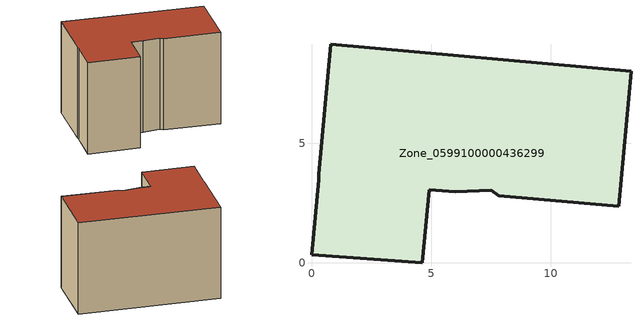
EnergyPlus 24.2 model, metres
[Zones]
Zone_0599100000436299
 floor ground (C_G): 0.31,3.48 0.3,3.7 0.8,9.14 13.34,8 12.83,2.37 7.82,2.81 7.51,3.04 6.01,2.97 4.92,3.06 4.62,0 0,0.34 z0
 wall outside (C_F): 4.92,3.06 6.01,2.97 7.51,3.04 7.82,2.81 12.83,2.37 13.34,8 0.8,9.14 0.3,3.7 0.31,3.48 0,0.34 4.62,0 4.92,3.06 z0:8.54
 roof outside (C_R): 0.3,3.7 0.31,3.48 0,0.34 4.62,0 4.92,3.06 6.01,2.97 7.51,3.04 7.82,2.81 12.83,2.37 13.34,8 0.8,9.14 z8.54
[BUILDING]
Pand.0599100000436299: North Axis=0; Terrain=City; Loads Convergence Tolerance Value=0.04; Temperature Convergence Tolerance Value=0.4; Solar Distribution=FullExterior; Maximum Number of Warmup Days=25; Minimum Number of Warmup Days=1
[Site:Location]
Rotterdam.The.Hague.AP_ZH_NLD Design_Conditions: Latitude=51.96; Longitude=4.45; Time Zone=1; Elevation=-4.5
[SITE:GROUNDTEMPERATURE:BUILDINGSURFACE]
18, 18, 18, 18, 18, 18, 18, 18, 18, 18, 18, 18
[MATERIAL] Thermal Absorptance=0.9; Solar Absorptance=0.7; Visible Absorptance=0.7
Name | Roughness | Thickness | Conductivity | Density | Specific Heat
G.TC.2006-2014 | MediumSmooth | 0.15 | 0.06 | 540 | 1210
F.TC.2006-2014 | Rough | 0.3 | 0.12 | 1920 | 840
R.TC.2006-2014 | MediumRough | 0.2 | 0.08 | 1500 | 1000
[CONSTRUCTION]
C_G: G.TC.2006-2014
C_F: F.TC.2006-2014
C_R: R.TC.2006-2014
[ZONE]
Zone_0599100000436299: Type=1; Multiplier=1; Ceiling Height=Autocalculate; Volume=Autocalculate; Floor Area=autocalculate; Part of Total Floor Area=Yes
[ZONEINFILTRATION:DESIGNFLOWRATE]
Infil_Zone_0599100000436299: Zone or ZoneList or Space or SpaceList=Zone_0599100000436299; Schedule=AlwaysOn; Design Flow Rate Calculation Method=Flow/Area; Flow Rate per Floor Area=0.0015; Constant Term Coefficient=1; Temperature Term Coefficient=0; Velocity Term Coefficient=0; Velocity Squared Term Coefficient=0
[HVACTEMPLATE:ZONE:IDEALLOADSAIRSYSTEM]
Zone_0599100000436299: Maximum Heating Supply Air Temperature=50; Minimum Cooling Supply Air Temperature=13; Maximum Heating Supply Air Humidity Ratio=0.0156; Minimum Cooling Supply Air Humidity Ratio=0.0077; Heating Limit=NoLimit; Cooling Limit=NoLimit; Dehumidification Control Type=ConstantSensibleHeatRatio; Cooling Sensible Heat Ratio=0.7; Dehumidification Setpoint=60; Humidification Control Type=None; Humidification Setpoint=30; Outdoor Air Method=None; Outdoor Air Flow Rate per Person=0.00944; Outdoor Air Flow Rate per Zone Floor Area=0; Outdoor Air Flow Rate per Zone=0; Demand Controlled Ventilation Type=None; Outdoor Air Economizer Type=NoEconomizer; Heat Recovery Type=None; Sensible Heat Recovery Effectiveness=0.7; Latent Heat Recovery Effectiveness=0.65
[ZONECONTROL:THERMOSTAT]
ThermostatControl_Zone_0599100000436299: Zone or ZoneList=Zone_0599100000436299; Control Type Schedule=DualSetpointControlType; Control 1=Thermostat_Zone_0599100000436299; Temperature Difference Between Cutout And Setpoint=0
[THERMOSTATSETPOINT:DUALSETPOINT]
Thermostat_Zone_0599100000436299: Heating Setpoint Temperature Schedule=HeatingSetpoint_Zone_0599100000436299; Cooling Setpoint Temperature Schedule=CoolingSetpoint_Zone_0599100000436299
[SCHEDULE:COMPACT]
HeatingSetpoint_Zone_0599100000436299: Through: 12/31, For: AllDays, Until: 24:00, 21
CoolingSetpoint_Zone_0599100000436299: Through: 12/31, For: AllDays, Until: 24:00, 24
DualSetpointControlType: Through: 12/31, For: AllDays, Until: 24:00, 4
AlwaysOn: Through: 12/31, For: AllDays, Until: 24:00, 1
